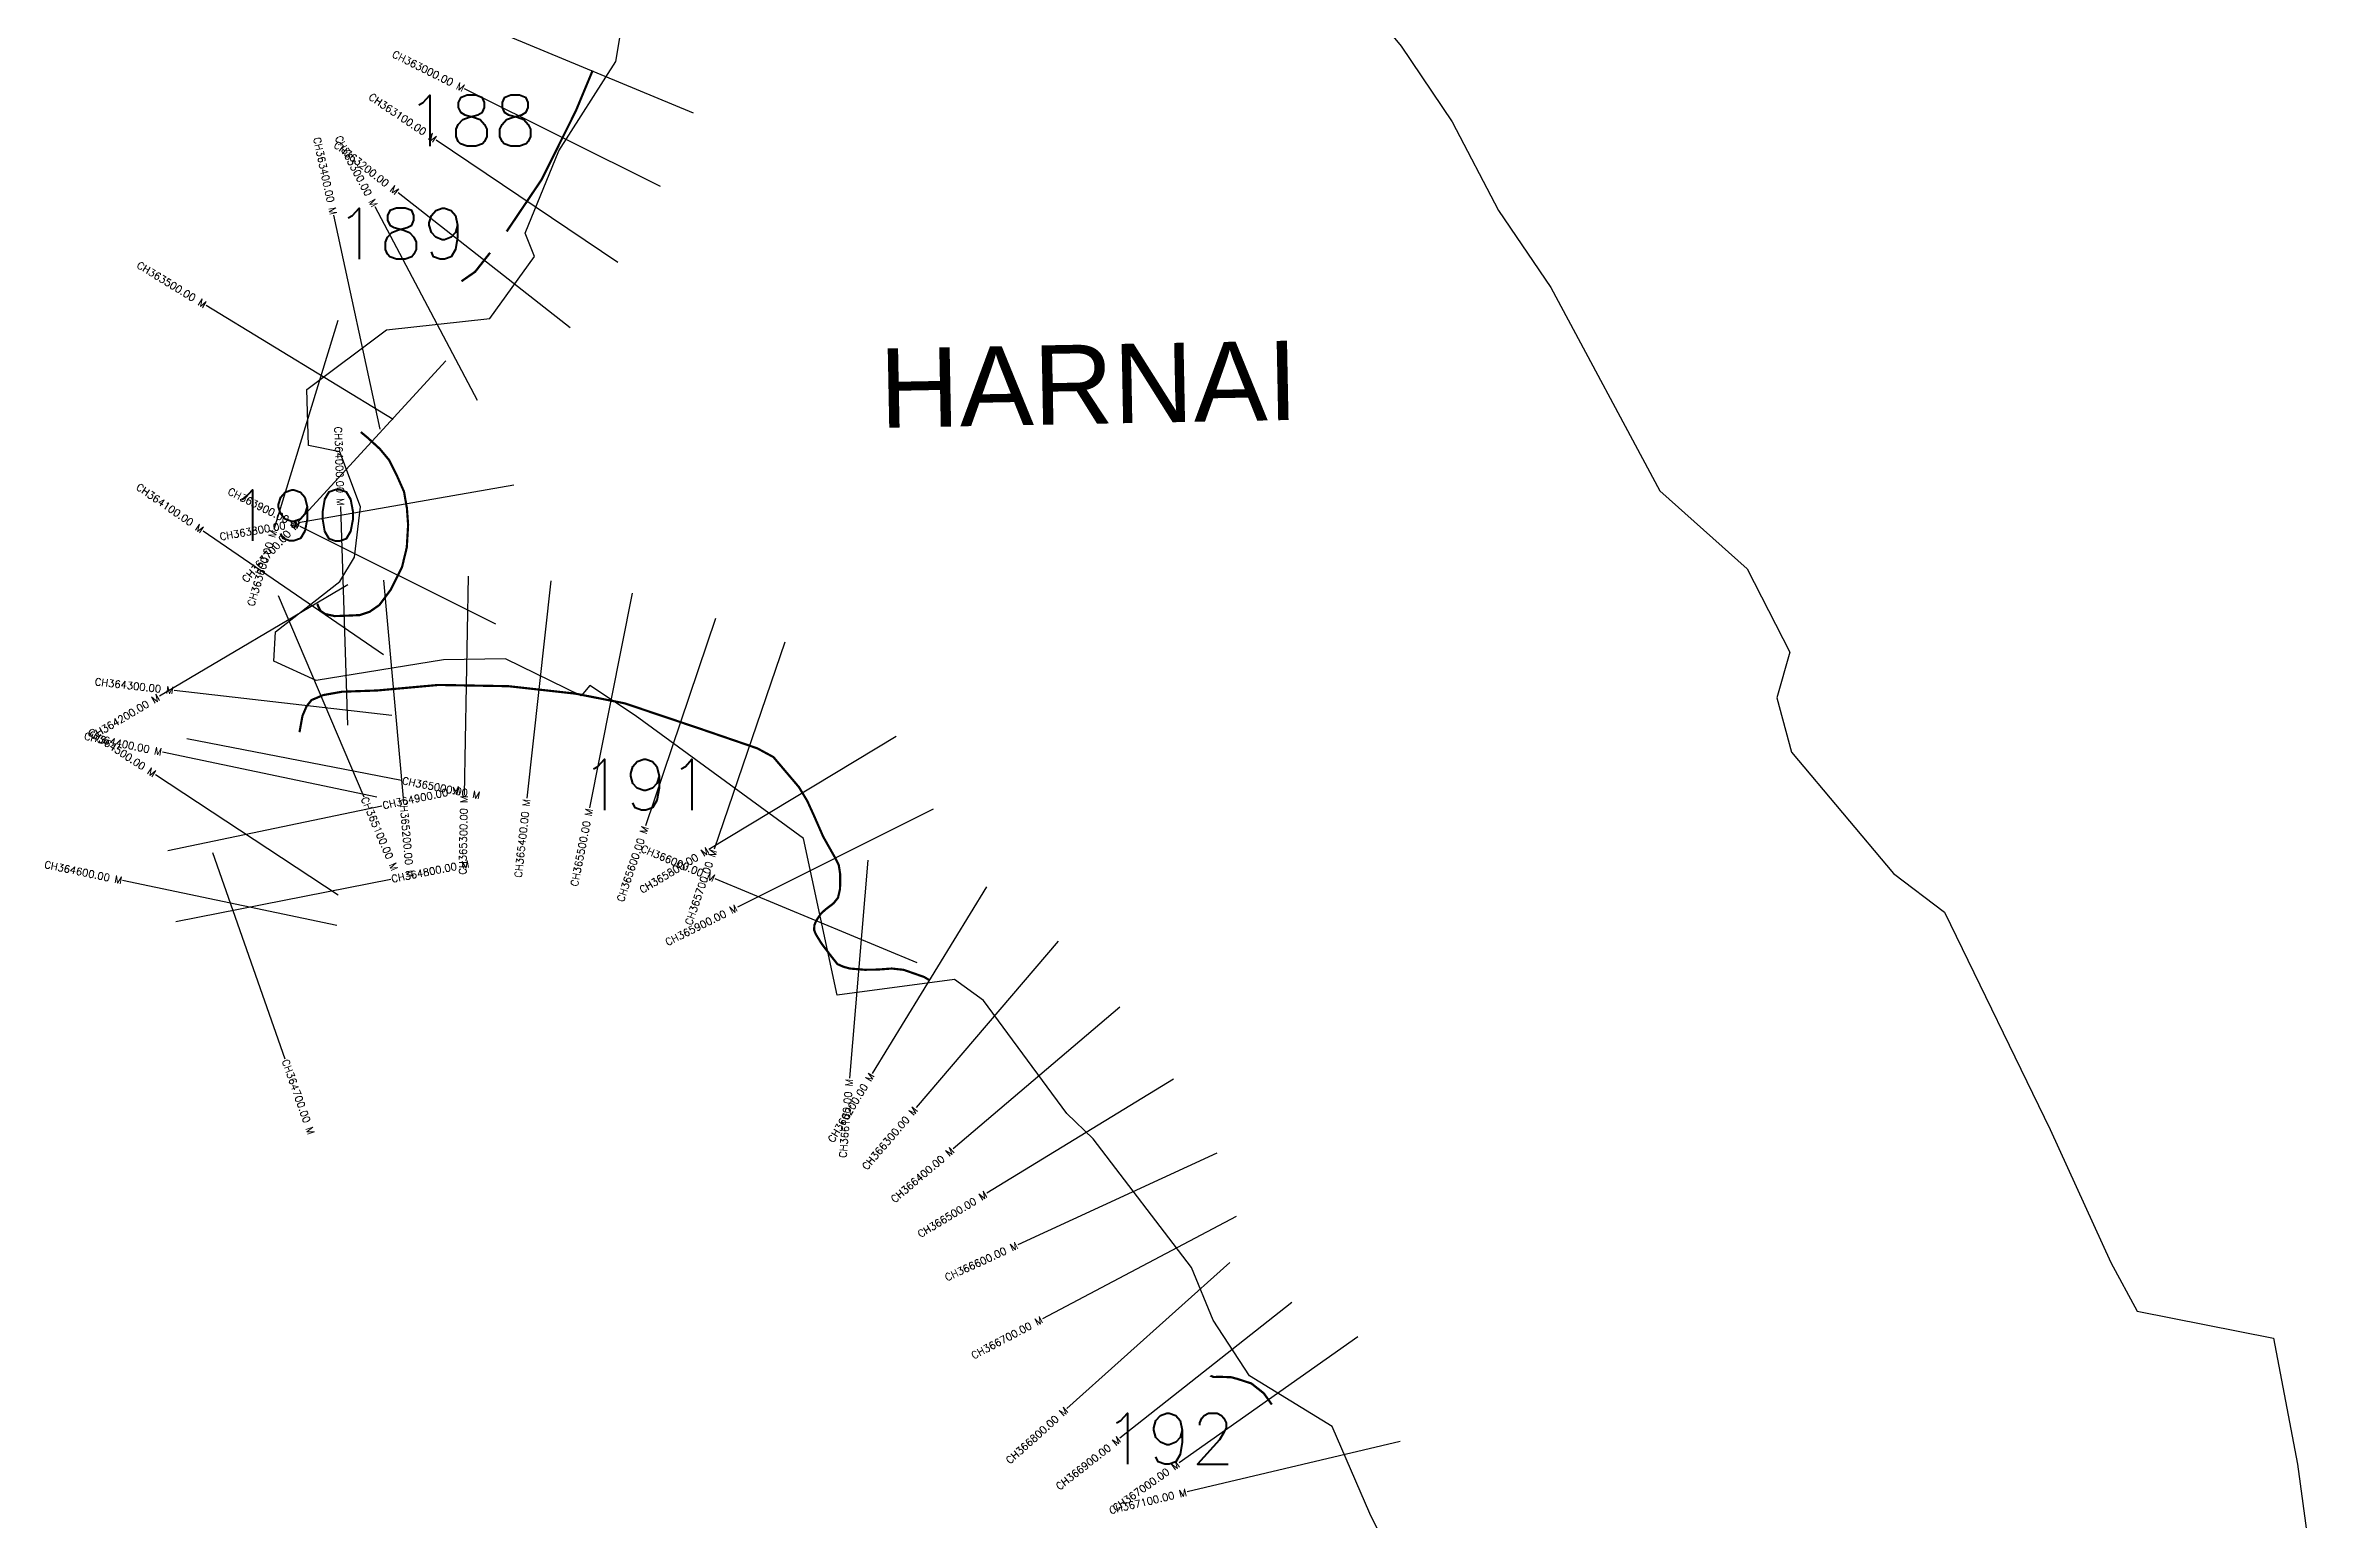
# Model space of a CAD drawing. Header units: metres. Extents: x 297192 to 300643, y 1966590 to 1972555.
# Drawn here: x 297192 to 300297, y 1969249 to 1971272 of the extents above; entities that cross this region are included whole.
import ezdxf
from ezdxf.enums import TextEntityAlignment as Align

# ---------------------------------------------------------------- set-up
doc = ezdxf.new("R2010")
doc.units = ezdxf.units.M
doc.header["$MEASUREMENT"] = 0
for name, color, linetype in [('CS', 134, 'Continuous'), ('CSMark', 6, 'Continuous'), ('NATURALLY PROTECTED', 3, 'Continuous'), ('VILLAGE NAME', 250, 'Continuous')]:
    doc.layers.add(name, color=color, linetype=linetype)
doc.styles.get("Standard").update_dxf_attribs({"font": 'simplex.shx'})

msp = doc.modelspace()

# ---------------------------------------------------------------- linework, layer by layer
at = {"color": 6, "flags": 128}
for points in [[(299065, 1969143.2), (299007.4, 1969258.7), (298955.8, 1969377.8), (298842.5, 1969447.4), (298792.9, 1969523.7), (298763, 1969596), (298628.2, 1969772.4), (298592.3, 1969807.3), (298478, 1969962), (298438.2, 1969990.7), (298277.3, 1969969.3), (298230.9, 1970184.2), (298000.4, 1970352.9), (297938.1, 1970393.9), (297926.4, 1970379.7), (297822.6, 1970430.7), (297737.4, 1970429), (297563.1, 1970400.6), (297505.1, 1970427.1), (297507.2, 1970467.3), (297595.3, 1970536.6), (297615.5, 1970570.1), (297623.8, 1970639), (297595.6, 1970714.3), (297552.7, 1970722.9), (297550.3, 1970799.9), (297659.7, 1970881.4), (297800.9, 1970897.3), (297862.2, 1970982.3), (297849.4, 1971013.9), (297895.6, 1971126.8), (297973.8, 1971249.7), (297986.8, 1971325.5)], [(298987.3, 1971347.1), (299050.5, 1971270.6), (299120.3, 1971166.9), (299184, 1971045.1), (299255.7, 1970939.6), (299405, 1970660.8), (299524.5, 1970554), (299583.3, 1970439.7), (299565.2, 1970377), (299585.7, 1970302.7), (299725.5, 1970136.1), (299795.4, 1970083), (299940.2, 1969785.1), (300023.1, 1969602.8), (300059.5, 1969536.1), (300246.1, 1969499.1), (300279.1, 1969326.5), (300297.2, 1969191.5)]]:
    msp.add_lwpolyline(points, dxfattribs=at)
at = {"layer": 'CS'}
for p, q in [((298080.2, 1971178.6), (297803.1, 1971293.6)), ((298035, 1971078), (297766.4, 1971211.8)), ((297976.5, 1970974), (297727.6, 1971141.5)), ((297784.1, 1970784.9), (297644, 1971050.2)), ((297911.4, 1970884.3), (297675.3, 1971069.5)), ((297650.7, 1970745.4), (297587.2, 1971038.6)), ((297668.4, 1970758.7), (297412.2, 1970914.8)), ((297592.9, 1970894.6), (297505.1, 1970607.7)), ((297740.8, 1970839), (297537.9, 1970617.9)), ((297834.2, 1970668.7), (297538.7, 1970616.8)), ((297606.4, 1970339.6), (297596.7, 1970639.5)), ((297655.5, 1970435.8), (297408.3, 1970605.7)), ((297809.3, 1970477.9), (297541, 1970612.1)), ((297771.2, 1970544), (297765.8, 1970244)), ((297606.3, 1970532), (297348.2, 1970379.1)), ((297510.8, 1970517.5), (297628.4, 1970241.5)), ((297655.4, 1970538.5), (297682.2, 1970239.7)), ((297884.7, 1970537.4), (297851.8, 1970239.3)), ((297996.1, 1970520.4), (297937.9, 1970226.1)), ((298110.3, 1970485.9), (298014.6, 1970201.6)), ((298205.7, 1970453.4), (298108.6, 1970169.6)), ((297666.6, 1970353), (297368.5, 1970387)), ((297646, 1970241), (297352.3, 1970302.5)), ((297385.7, 1970321.2), (297680.2, 1970264)), ((298358.3, 1970323.8), (298101.2, 1970169.1)), ((297593.2, 1970106.5), (297342.7, 1970271.6)), ((297359.5, 1970167.9), (297653.2, 1970229.1)), ((298408.8, 1970224.4), (298140.5, 1970090.1)), ((297420.8, 1970164.9), (297520.3, 1969881.9)), ((298319.3, 1970154.4), (298294.1, 1969855.4)), ((297591.5, 1970064.8), (297297.8, 1970126.4)), ((297370.8, 1970070.4), (297665.2, 1970128.4)), ((298386.9, 1970013.5), (298110, 1970128.9)), ((298482.1, 1970117.9), (298325.2, 1969862.1)), ((298580.3, 1970043.2), (298385.4, 1969815.2)), ((298664.7, 1969953), (298436.2, 1969758.6)), ((298738.4, 1969854.1), (298482.3, 1969697.7)), ((298797.7, 1969752.6), (298525.1, 1969627.3)), ((298824, 1969666.1), (298558.9, 1969525.7)), ((298815.5, 1969603), (298592.2, 1969402.6)), ((298900.4, 1969547.8), (298664.9, 1969362)), ((298991, 1969501.1), (298746, 1969328.1)), ((299048.9, 1969357.4), (298757, 1969288.2))]:
    msp.add_line(p, q, dxfattribs=at)
at = {"layer": 'NATURALLY PROTECTED', "const_width": 3, "flags": 128}
for points in [[(297942.1, 1971237.2), (297919.1, 1971181.9), (297872.2, 1971087.7), (297824.2, 1971016.4)], [(297801.4, 1970987.2), (297781, 1970961.2), (297762.3, 1970948.2)], [(297624.3, 1970741.4), (297633.7, 1970733.6), (297650.3, 1970718.4), (297662.9, 1970703.2), (297673.1, 1970683.1), (297683.5, 1970659.7), (297687.5, 1970636.7), (297689.1, 1970614.3), (297687.3, 1970583.3), (297680.7, 1970556.1), (297665.1, 1970525), (297649.7, 1970504.3), (297636.5, 1970495.1), (297623, 1970490.5), (297605.8, 1970489.7), (297588.5, 1970489.1), (297575.6, 1970491.9), (297569.2, 1970496.1), (297565.4, 1970503.5), (297565, 1970506)], [(297540.2, 1970329.9), (297544.3, 1970352.4), (297550, 1970365.6), (297556.7, 1970374), (297572.7, 1970380.8), (297598.5, 1970385.4), (297646.4, 1970387.1), (297730.6, 1970394.7), (297826.5, 1970393), (297918.4, 1970382.8), (297986, 1970369.5), (298087.9, 1970335.2), (298167.8, 1970307.8), (298189.9, 1970295.8), (298207.9, 1970274.6), (298224.8, 1970254.7), (298236.2, 1970235.8), (298244.9, 1970216.8), (298258.2, 1970186.5), (298274.7, 1970157.3), (298279.4, 1970147.9), (298281.5, 1970134.8), (298281.2, 1970115), (298278.4, 1970102.9), (298272.2, 1970095.2), (298261.3, 1970086.9), (298255.2, 1970081.4), (298248.5, 1970071.4), (298246.1, 1970065.5), (298245.6, 1970059), (298247.8, 1970053.2), (298256, 1970039.9), (298266.4, 1970026.2), (298277.6, 1970012), (298285.7, 1970008.4), (298294.6, 1970005.9), (298315.3, 1970004.2), (298333.5, 1970004.5), (298352.1, 1970005.9), (298368.5, 1970004.1), (298396.5, 1969994.3), (298404.4, 1969989.5)], [(298789, 1969447.9), (298789.1, 1969447.7), (298793.5, 1969445.8), (298800.7, 1969446.2), (298817.6, 1969445.5), (298827.1, 1969442.9), (298845.3, 1969436.9), (298862.2, 1969423.4), (298873.1, 1969408.1)]]:
    msp.add_lwpolyline(points, dxfattribs=at)

# ---------------------------------------------------------------- texts
at = {"char_height": 70, "attachment_point": 1}
for s, insert in [('188', (297685.9, 1971203.2)), ('189', (297589, 1971048.5)), ('190', (297442.6, 1970662.2)), ('191', (297925.2, 1970293.1)), ('192', (298642.3, 1969396.3))]:
    msp.add_mtext_dynamic_manual_height_columns(s, width=95.172, gutter_width=1, heights=[0], dxfattribs=dict(at, insert=insert))
at = {"layer": 'CSMark'}
for s, rotation, p in [('CH363000.00 M', 333.5149, (297765.5, 1971212.2)), ('CH363100.00 M', 326.0623, (297726.8, 1971142.1)), ('CH363400.00 M', 282.2358, (297586.9, 1971039.6)), ('CH363200.00 M', 321.8897, (297674.5, 1971070.1)), ('CH363300.00 M', 297.843, (297643.5, 1971051)), ('CH363500.00 M', 328.6558, (297411.3, 1970915.3)), ('CH364000.00 M', 271.8579, (297596.7, 1970640.5)), ('CH364100.00 M', 325.4877, (297407.4, 1970606.3)), ('CH363900.00 M', 333.4215, (297540.1, 1970612.6)), ('CH363800.00 M', 9.9654, (297537.8, 1970616.6)), ('CH363700.00 M', 47.4542, (297537.3, 1970617.2)), ('CH363600.00 M', 72.9804, (297504.8, 1970606.8)), ('CH364300.00 M', 353.5048, (297367.5, 1970387.1)), ('CH364200.00 M', 30.6412, (297347.4, 1970378.6)), ('CH364400.00 M', 348.1801, (297351.4, 1970302.7)), ('CH364500.00 M', 326.603, (297341.9, 1970272.1)), ('CH365300.00 M', 88.9726, (297765.8, 1970243)), ('CH365400.00 M', 83.7016, (297851.7, 1970238.3)), ('CH365500.00 M', 78.8146, (297937.7, 1970225.1)), ('CH365600.00 M', 71.4061, (298014.3, 1970200.6)), ('CH365800.00 M', 31.0356, (298100.4, 1970168.6)), ('CH366000.00 M', 337.3695, (298109.1, 1970129.3)), ('CH364600.00 M', 348.1549, (297296.9, 1970126.6)), ('CH365700.00 M', 71.1142, (298108.2, 1970168.6)), ('CH365900.00 M', 26.579, (298139.6, 1970089.7)), ('CH366200.00 M', 58.4717, (298324.7, 1969861.3)), ('CH366100.00 M', 85.1823, (298294, 1969854.4)), ('CH366300.00 M', 49.4876, (298384.7, 1969814.4)), ('CH366400.00 M', 40.3915, (298435.5, 1969758)), ('CH366500.00 M', 31.4058, (298481.5, 1969697.2)), ('CH366600.00 M', 24.6749, (298524.2, 1969626.9)), ('CH366700.00 M', 27.9108, (298558, 1969525.2)), ('CH366800.00 M', 41.9124, (298591.5, 1969402)), ('CH366900.00 M', 38.2821, (298664.1, 1969361.3)), ('CH367000.00 M', 35.2331, (298745.1, 1969327.5)), ('CH367100.00 M', 13.3334, (298756, 1969287.9))]:
    msp.add_text(s, height=10, rotation=rotation, dxfattribs=at).set_placement(p, align=Align.MIDDLE_RIGHT)
for s, rotation, p in [('CH365000.00 M', 348.9959, (297681.2, 1970263.8)), ('CH365100.00 M', 293.0789, (297628.8, 1970240.6)), ('CH364900.00 M', 11.7577, (297654.2, 1970229.3)), ('CH365200.00 M', 275.1319, (297682.3, 1970238.7)), ('CH364800.00 M', 11.1464, (297666.2, 1970128.6)), ('CH364700.00 M', 289.3602, (297520.6, 1969881))]:
    msp.add_text(s, height=10, rotation=rotation, dxfattribs=at).set_placement(p, align=Align.MIDDLE_LEFT)
at = {"layer": 'VILLAGE NAME', "insert": (298334.1, 1970855.9), "char_height": 108.748, "attachment_point": 1, "rotation": 1.1028}
msp.add_mtext_dynamic_manual_height_columns('{\\fArial|b0|i0|c0|p34;HARNAI}', width=1571.314, gutter_width=543.7, heights=[0], dxfattribs=at)

doc.saveas('drawing.dxf')
